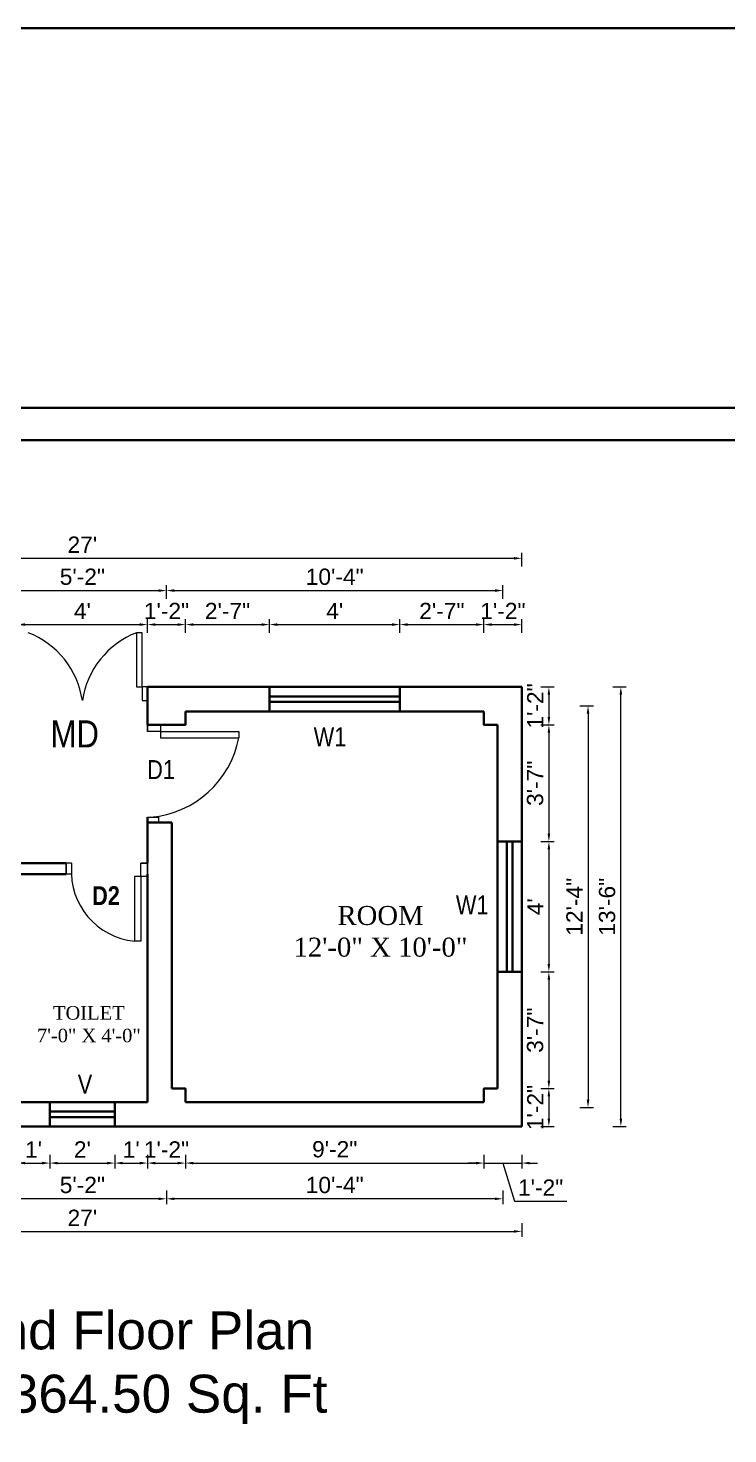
# Model space of a CAD drawing. Header units: inches. Extents: x 352533 to 378079, y -36324 to -23949.
# Drawn here: x 355650 to 355908, y -31657 to -31139 of the extents above; entities that cross this region are included whole.
import ezdxf

# ---------------------------------------------------------------- set-up
doc = ezdxf.new("R2010")
doc.units = ezdxf.units.IN
doc.header["$LTSCALE"] = 2
doc.header["$MEASUREMENT"] = 0
doc.header["$PDMODE"] = 34
doc.layers.get('0').update_dxf_attribs({"linetype": 'CONTINUOUS'})
doc.layers.get('DEFPOINTS').update_dxf_attribs({"color": 141, "linetype": 'CONTINUOUS'})
for name, color, linetype, lineweight in [('dimension', 160, 'CONTINUOUS', 15), ('door', 20, 'CONTINUOUS', 35), ('steps', 253, 'CONTINUOUS', 20), ('truss', 1, 'CONTINUOUS', 25)]:
    doc.layers.add(name, color=color, linetype=linetype, lineweight=lineweight)
doc.layers.add('Normal Wall', color=7, linetype='CONTINUOUS', lineweight=35, true_color=0xffaf89)
doc.styles.add('Lettring Text', font='arial.ttf')
doc.styles.get("Standard").update_dxf_attribs({"font": 'ARIALN.TTF'})
doc.dimstyles.new('Copy of Standard', dxfattribs={"dimtxt": 6, "dimasz": 2.875, "dimexe": 2, "dimexo": 4, "dimgap": 2, "dimtad": 1, "dimdec": 0, "dimrnd": 1, "dimzin": 0, "dimdsep": 46, "dimlunit": 4, "dimtxsty": 'Lettring Text', "dimcen": 0.1, "dimclrd": 7, "dimclre": 7, "dimclrt": 7, "dimazin": 0, "dimtfac": 0.645, "dimtdec": 0, "dimtmove": 1, "dimatfit": 0, "dimfxl": 3, "dimfxlon": 1, "dimtfillclr": 256, "dimtolj": 1, "dimtzin": 0, "dimlwd": -1, "dimlwe": -1, "dimarcsym": 2})

# ---------------------------------------------------------------- blocks, each defined once
blk = doc.blocks.new('*D726')
at = {"layer": 'DEFPOINTS', "color": 0, "ltscale": 0.5, "transparency": 16777216}
for p in [(355832.38, -31381.64), (355832.38, -31395.64), (355842.32, -31395.64)]:
    blk.add_point(p, dxfattribs=at)
at = {"layer": 'steps', "color": 7, "ltscale": 0.5, "transparency": 16777216}
for p, q in [((355839.32, -31381.64), (355844.32, -31381.64)), ((355842.32, -31384.51), (355842.32, -31392.76)), ((355839.32, -31395.64), (355844.32, -31395.64))]:
    blk.add_line(p, q, dxfattribs=at)
for points in [[(355841.84, -31384.51), (355842.8, -31384.51), (355842.32, -31381.64)], [(355841.84, -31392.76), (355842.8, -31392.76), (355842.32, -31395.64)]]:
    blk.add_solid(points, dxfattribs=at)
at = {"layer": 'steps', "color": 7, "ltscale": 0.5, "transparency": 16777216, "insert": (355837.31, -31388.64), "char_height": 6, "attachment_point": 5, "rotation": 90, "style": 'Lettring Text'}
blk.add_mtext('\\A1;1\'-2"', dxfattribs=at)
blk = doc.blocks.new('*D727')
at = {"layer": 'DEFPOINTS', "color": 0, "ltscale": 0.5, "transparency": 16777216}
for p in [(355832.38, -31395.64), (355823.38, -31438.64), (355842.32, -31438.64)]:
    blk.add_point(p, dxfattribs=at)
at = {"layer": 'steps', "color": 7, "ltscale": 0.5, "transparency": 16777216}
for p, q in [((355839.32, -31395.64), (355844.32, -31395.64)), ((355842.32, -31398.51), (355842.32, -31435.76)), ((355839.32, -31438.64), (355844.32, -31438.64))]:
    blk.add_line(p, q, dxfattribs=at)
for points in [[(355841.84, -31398.51), (355842.8, -31398.51), (355842.32, -31395.64)], [(355841.84, -31435.76), (355842.8, -31435.76), (355842.32, -31438.64)]]:
    blk.add_solid(points, dxfattribs=at)
at = {"layer": 'steps', "color": 7, "ltscale": 0.5, "transparency": 16777216, "insert": (355837.26, -31417.14), "char_height": 6, "attachment_point": 5, "rotation": 90, "style": 'Lettring Text'}
blk.add_mtext('\\A1;3\'-7"', dxfattribs=at)
blk = doc.blocks.new('*D728')
at = {"layer": 'DEFPOINTS', "color": 0, "ltscale": 0.5, "transparency": 16777216}
for p in [(355823.38, -31529.64), (355823.38, -31543.64), (355842.32, -31543.64)]:
    blk.add_point(p, dxfattribs=at)
at = {"layer": 'steps', "color": 7, "ltscale": 0.5, "transparency": 16777216}
for p, q in [((355839.32, -31529.64), (355844.32, -31529.64)), ((355842.32, -31532.51), (355842.32, -31540.76)), ((355839.32, -31543.64), (355844.32, -31543.64))]:
    blk.add_line(p, q, dxfattribs=at)
for points in [[(355841.84, -31532.51), (355842.8, -31532.51), (355842.32, -31529.64)], [(355841.84, -31540.76), (355842.8, -31540.76), (355842.32, -31543.64)]]:
    blk.add_solid(points, dxfattribs=at)
at = {"layer": 'steps', "color": 7, "ltscale": 0.5, "transparency": 16777216, "insert": (355837.31, -31536.64), "char_height": 6, "attachment_point": 5, "rotation": 90, "style": 'Lettring Text'}
blk.add_mtext('\\A1;1\'-2"', dxfattribs=at)
blk = doc.blocks.new('*D729')
at = {"layer": 'DEFPOINTS', "color": 0, "ltscale": 0.5, "transparency": 16777216}
for p in [(355832.38, -31388.64), (355832.38, -31536.64), (355856.75, -31536.64)]:
    blk.add_point(p, dxfattribs=at)
at = {"layer": 'steps', "color": 7, "ltscale": 0.5, "transparency": 16777216}
for p, q in [((355853.75, -31388.64), (355858.75, -31388.64)), ((355856.75, -31391.51), (355856.75, -31533.76)), ((355853.75, -31536.64), (355858.75, -31536.64))]:
    blk.add_line(p, q, dxfattribs=at)
for points in [[(355856.27, -31391.51), (355857.23, -31391.51), (355856.75, -31388.64)], [(355856.27, -31533.76), (355857.23, -31533.76), (355856.75, -31536.64)]]:
    blk.add_solid(points, dxfattribs=at)
at = {"layer": 'steps', "color": 7, "ltscale": 0.5, "transparency": 16777216, "insert": (355851.73, -31462.64), "char_height": 6, "attachment_point": 5, "rotation": 90, "style": 'Lettring Text'}
blk.add_mtext('\\A1;12\'-4"', dxfattribs=at)
blk = doc.blocks.new('*D730')
at = {"layer": 'DEFPOINTS', "color": 0, "ltscale": 0.5, "transparency": 16777216}
for p in [(355832.38, -31381.64), (355868.85, -31381.64), (355832.38, -31543.64)]:
    blk.add_point(p, dxfattribs=at)
at = {"layer": 'steps', "color": 7, "ltscale": 0.5, "transparency": 16777216}
for p, q in [((355865.85, -31381.64), (355870.85, -31381.64)), ((355868.85, -31540.76), (355868.85, -31384.51)), ((355865.85, -31543.64), (355870.85, -31543.64))]:
    blk.add_line(p, q, dxfattribs=at)
for points in [[(355868.37, -31384.51), (355869.33, -31384.51), (355868.85, -31381.64)], [(355868.37, -31540.76), (355869.33, -31540.76), (355868.85, -31543.64)]]:
    blk.add_solid(points, dxfattribs=at)
at = {"layer": 'steps', "color": 7, "ltscale": 0.5, "transparency": 16777216, "insert": (355863.79, -31462.64), "char_height": 6, "attachment_point": 5, "rotation": 90, "style": 'Lettring Text'}
blk.add_mtext('\\A1;13\'-6"', dxfattribs=at)
blk = doc.blocks.new('*D713')
at = {"layer": 'DEFPOINTS', "color": 0, "ltscale": 0.5, "transparency": 16777216}
for p in [(355694.38, -31358.65), (355646.38, -31381.64), (355694.38, -31381.64)]:
    blk.add_point(p, dxfattribs=at)
at = {"layer": 'steps', "color": 7, "ltscale": 0.5, "transparency": 16777216}
for p, q in [((355646.38, -31361.65), (355646.38, -31356.65)), ((355649.25, -31358.65), (355691.5, -31358.65)), ((355694.38, -31361.65), (355694.38, -31356.65))]:
    blk.add_line(p, q, dxfattribs=at)
for points in [[(355649.25, -31358.17), (355649.25, -31359.13), (355646.38, -31358.65)], [(355691.5, -31358.17), (355691.5, -31359.13), (355694.38, -31358.65)]]:
    blk.add_solid(points, dxfattribs=at)
at = {"layer": 'steps', "color": 7, "ltscale": 0.5, "transparency": 16777216, "insert": (355670.38, -31353.65), "char_height": 6, "attachment_point": 5, "style": 'Lettring Text'}
blk.add_mtext("\\A1;4'", dxfattribs=at)
blk = doc.blocks.new('*D714')
at = {"layer": 'DEFPOINTS', "color": 0, "ltscale": 0.5, "transparency": 16777216}
for p in [(355708.38, -31358.65), (355694.38, -31381.64), (355708.38, -31390.64)]:
    blk.add_point(p, dxfattribs=at)
at = {"layer": 'steps', "color": 7, "ltscale": 0.5, "transparency": 16777216}
for p, q in [((355694.38, -31361.65), (355694.38, -31356.65)), ((355697.25, -31358.65), (355705.5, -31358.65)), ((355708.38, -31361.65), (355708.38, -31356.65))]:
    blk.add_line(p, q, dxfattribs=at)
for points in [[(355697.25, -31358.17), (355697.25, -31359.13), (355694.38, -31358.65)], [(355705.5, -31358.17), (355705.5, -31359.13), (355708.38, -31358.65)]]:
    blk.add_solid(points, dxfattribs=at)
at = {"layer": 'steps', "color": 7, "ltscale": 0.5, "transparency": 16777216, "insert": (355701.38, -31353.64), "char_height": 6, "attachment_point": 5, "style": 'Lettring Text'}
blk.add_mtext('\\A1;1\'-2"', dxfattribs=at)
blk = doc.blocks.new('*D715')
at = {"layer": 'DEFPOINTS', "color": 0, "ltscale": 0.5, "transparency": 16777216}
for p in [(355739.38, -31358.65), (355739.38, -31381.64), (355708.38, -31390.64)]:
    blk.add_point(p, dxfattribs=at)
at = {"layer": 'steps', "color": 7, "ltscale": 0.5, "transparency": 16777216}
for p, q in [((355708.38, -31361.65), (355708.38, -31356.65)), ((355711.25, -31358.65), (355736.5, -31358.65)), ((355739.38, -31361.65), (355739.38, -31356.65))]:
    blk.add_line(p, q, dxfattribs=at)
for points in [[(355711.25, -31358.17), (355711.25, -31359.13), (355708.38, -31358.65)], [(355736.5, -31358.17), (355736.5, -31359.13), (355739.38, -31358.65)]]:
    blk.add_solid(points, dxfattribs=at)
at = {"layer": 'steps', "color": 7, "ltscale": 0.5, "transparency": 16777216, "insert": (355723.88, -31353.64), "char_height": 6, "attachment_point": 5, "style": 'Lettring Text'}
blk.add_mtext('\\A1;2\'-7"', dxfattribs=at)
blk = doc.blocks.new('*D716')
at = {"layer": 'DEFPOINTS', "color": 0, "ltscale": 0.5, "transparency": 16777216}
for p in [(355787.38, -31358.65), (355739.38, -31381.64), (355787.38, -31381.64)]:
    blk.add_point(p, dxfattribs=at)
at = {"layer": 'steps', "color": 7, "ltscale": 0.5, "transparency": 16777216}
for p, q in [((355739.38, -31361.65), (355739.38, -31356.65)), ((355742.25, -31358.65), (355784.5, -31358.65)), ((355787.38, -31361.65), (355787.38, -31356.65))]:
    blk.add_line(p, q, dxfattribs=at)
for points in [[(355742.25, -31358.17), (355742.25, -31359.13), (355739.38, -31358.65)], [(355784.5, -31358.17), (355784.5, -31359.13), (355787.38, -31358.65)]]:
    blk.add_solid(points, dxfattribs=at)
at = {"layer": 'steps', "color": 7, "ltscale": 0.5, "transparency": 16777216, "insert": (355763.38, -31353.65), "char_height": 6, "attachment_point": 5, "style": 'Lettring Text'}
blk.add_mtext("\\A1;4'", dxfattribs=at)
blk = doc.blocks.new('*D717')
at = {"layer": 'DEFPOINTS', "color": 0, "ltscale": 0.5, "transparency": 16777216}
for p in [(355818.38, -31358.65), (355787.38, -31381.64), (355818.38, -31390.64)]:
    blk.add_point(p, dxfattribs=at)
at = {"layer": 'steps', "color": 7, "ltscale": 0.5, "transparency": 16777216}
for p, q in [((355787.38, -31361.65), (355787.38, -31356.65)), ((355790.25, -31358.65), (355815.5, -31358.65)), ((355818.38, -31361.65), (355818.38, -31356.65))]:
    blk.add_line(p, q, dxfattribs=at)
for points in [[(355790.25, -31358.17), (355790.25, -31359.13), (355787.38, -31358.65)], [(355815.5, -31358.17), (355815.5, -31359.13), (355818.38, -31358.65)]]:
    blk.add_solid(points, dxfattribs=at)
at = {"layer": 'steps', "color": 7, "ltscale": 0.5, "transparency": 16777216, "insert": (355802.88, -31353.64), "char_height": 6, "attachment_point": 5, "style": 'Lettring Text'}
blk.add_mtext('\\A1;2\'-7"', dxfattribs=at)
blk = doc.blocks.new('*D718')
at = {"layer": 'DEFPOINTS', "color": 0, "ltscale": 0.5, "transparency": 16777216}
for p in [(355832.38, -31358.65), (355832.38, -31381.64), (355818.38, -31390.64)]:
    blk.add_point(p, dxfattribs=at)
at = {"layer": 'steps', "color": 7, "ltscale": 0.5, "transparency": 16777216}
for p, q in [((355818.38, -31361.65), (355818.38, -31356.65)), ((355821.25, -31358.65), (355829.5, -31358.65)), ((355832.38, -31361.65), (355832.38, -31356.65))]:
    blk.add_line(p, q, dxfattribs=at)
for points in [[(355821.25, -31358.17), (355821.25, -31359.13), (355818.38, -31358.65)], [(355829.5, -31358.17), (355829.5, -31359.13), (355832.38, -31358.65)]]:
    blk.add_solid(points, dxfattribs=at)
at = {"layer": 'steps', "color": 7, "ltscale": 0.5, "transparency": 16777216, "insert": (355825.38, -31353.64), "char_height": 6, "attachment_point": 5, "style": 'Lettring Text'}
blk.add_mtext('\\A1;1\'-2"', dxfattribs=at)
blk = doc.blocks.new('*D735')
at = {"layer": 'DEFPOINTS', "color": 0, "ltscale": 0.5, "transparency": 16777216}
for p in [(355832.38, -31334.22), (355508.38, -31381.64), (355832.38, -31381.64)]:
    blk.add_point(p, dxfattribs=at)
at = {"layer": 'steps', "color": 7, "ltscale": 0.5, "transparency": 16777216}
for p, q in [((355508.38, -31337.22), (355508.38, -31332.22)), ((355511.25, -31334.22), (355829.5, -31334.22)), ((355832.38, -31337.22), (355832.38, -31332.22))]:
    blk.add_line(p, q, dxfattribs=at)
for points in [[(355511.25, -31333.74), (355511.25, -31334.7), (355508.38, -31334.22)], [(355829.5, -31333.74), (355829.5, -31334.7), (355832.38, -31334.22)]]:
    blk.add_solid(points, dxfattribs=at)
at = {"layer": 'steps', "color": 7, "ltscale": 0.5, "transparency": 16777216, "insert": (355670.38, -31329.21), "char_height": 6, "attachment_point": 5, "style": 'Lettring Text'}
blk.add_mtext("\\A1;27'", dxfattribs=at)
blk = doc.blocks.new('*D736')
at = {"layer": 'DEFPOINTS', "color": 0, "ltscale": 0.5, "transparency": 16777216}
for p in [(355701.38, -31346.11), (355639.38, -31395.64), (355701.38, -31395.64)]:
    blk.add_point(p, dxfattribs=at)
at = {"layer": 'steps', "color": 7, "ltscale": 0.5, "transparency": 16777216}
for p, q in [((355639.38, -31349.11), (355639.38, -31344.11)), ((355701.38, -31349.11), (355701.38, -31344.11)), ((355642.25, -31346.11), (355698.5, -31346.11))]:
    blk.add_line(p, q, dxfattribs=at)
for points in [[(355642.25, -31345.63), (355642.25, -31346.59), (355639.38, -31346.11)], [(355698.5, -31345.63), (355698.5, -31346.59), (355701.38, -31346.11)]]:
    blk.add_solid(points, dxfattribs=at)
at = {"layer": 'steps', "color": 7, "ltscale": 0.5, "transparency": 16777216, "insert": (355670.38, -31341.05), "char_height": 6, "attachment_point": 5, "style": 'Lettring Text'}
blk.add_mtext('\\A1;5\'-2"', dxfattribs=at)
blk = doc.blocks.new('*D737')
at = {"layer": 'DEFPOINTS', "color": 0, "ltscale": 0.5, "transparency": 16777216}
for p in [(355825.38, -31346.11), (355825.38, -31390.64), (355701.38, -31395.64)]:
    blk.add_point(p, dxfattribs=at)
at = {"layer": 'steps', "color": 7, "ltscale": 0.5, "transparency": 16777216}
for p, q in [((355701.38, -31349.11), (355701.38, -31344.11)), ((355825.38, -31349.11), (355825.38, -31344.11)), ((355704.25, -31346.11), (355822.5, -31346.11))]:
    blk.add_line(p, q, dxfattribs=at)
for points in [[(355704.25, -31345.63), (355704.25, -31346.59), (355701.38, -31346.11)], [(355822.5, -31345.63), (355822.5, -31346.59), (355825.38, -31346.11)]]:
    blk.add_solid(points, dxfattribs=at)
at = {"layer": 'steps', "color": 7, "ltscale": 0.5, "transparency": 16777216, "insert": (355763.38, -31341.05), "char_height": 6, "attachment_point": 5, "style": 'Lettring Text'}
blk.add_mtext('\\A1;10\'-4"', dxfattribs=at)
blk = doc.blocks.new('*D743')
at = {"layer": 'DEFPOINTS', "color": 0, "ltscale": 0.5, "transparency": 16777216}
for p in [(355646.38, -31534.64), (355658.38, -31534.64), (355658.38, -31557.12)]:
    blk.add_point(p, dxfattribs=at)
at = {"layer": 'steps', "color": 7, "ltscale": 0.5, "transparency": 16777216}
for p, q in [((355646.38, -31554.12), (355646.38, -31559.12)), ((355649.25, -31557.12), (355655.5, -31557.12)), ((355658.38, -31554.12), (355658.38, -31559.12))]:
    blk.add_line(p, q, dxfattribs=at)
for points in [[(355649.25, -31556.64), (355649.25, -31557.59), (355646.38, -31557.12)], [(355655.5, -31556.64), (355655.5, -31557.59), (355658.38, -31557.12)]]:
    blk.add_solid(points, dxfattribs=at)
at = {"layer": 'steps', "color": 7, "ltscale": 0.5, "transparency": 16777216, "insert": (355652.38, -31552.1), "char_height": 6, "attachment_point": 5, "style": 'Lettring Text'}
blk.add_mtext("\\A1;1'", dxfattribs=at)
blk = doc.blocks.new('*D744')
at = {"layer": 'DEFPOINTS', "color": 0, "ltscale": 0.5, "transparency": 16777216}
for p in [(355658.38, -31534.64), (355682.38, -31534.64), (355682.38, -31557.12)]:
    blk.add_point(p, dxfattribs=at)
at = {"layer": 'steps', "color": 7, "ltscale": 0.5, "transparency": 16777216}
for p, q in [((355658.38, -31554.12), (355658.38, -31559.12)), ((355661.25, -31557.12), (355679.5, -31557.12)), ((355682.38, -31554.12), (355682.38, -31559.12))]:
    blk.add_line(p, q, dxfattribs=at)
for points in [[(355661.25, -31556.64), (355661.25, -31557.59), (355658.38, -31557.12)], [(355679.5, -31556.64), (355679.5, -31557.59), (355682.38, -31557.12)]]:
    blk.add_solid(points, dxfattribs=at)
at = {"layer": 'steps', "color": 7, "ltscale": 0.5, "transparency": 16777216, "insert": (355670.38, -31552.1), "char_height": 6, "attachment_point": 5, "style": 'Lettring Text'}
blk.add_mtext("\\A1;2'", dxfattribs=at)
blk = doc.blocks.new('*D745')
at = {"layer": 'DEFPOINTS', "color": 0, "ltscale": 0.5, "transparency": 16777216}
for p in [(355682.38, -31534.64), (355694.38, -31534.64), (355694.38, -31557.12)]:
    blk.add_point(p, dxfattribs=at)
at = {"layer": 'steps', "color": 7, "ltscale": 0.5, "transparency": 16777216}
for p, q in [((355682.38, -31554.12), (355682.38, -31559.12)), ((355685.25, -31557.12), (355691.5, -31557.12)), ((355694.38, -31554.12), (355694.38, -31559.12))]:
    blk.add_line(p, q, dxfattribs=at)
for points in [[(355685.25, -31556.64), (355685.25, -31557.59), (355682.38, -31557.12)], [(355691.5, -31556.64), (355691.5, -31557.59), (355694.38, -31557.12)]]:
    blk.add_solid(points, dxfattribs=at)
at = {"layer": 'steps', "color": 7, "ltscale": 0.5, "transparency": 16777216, "insert": (355688.38, -31552.1), "char_height": 6, "attachment_point": 5, "style": 'Lettring Text'}
blk.add_mtext("\\A1;1'", dxfattribs=at)
blk = doc.blocks.new('*D746')
at = {"layer": 'DEFPOINTS', "color": 0, "ltscale": 0.5, "transparency": 16777216}
for p in [(355694.38, -31534.64), (355708.38, -31534.64), (355708.38, -31557.12)]:
    blk.add_point(p, dxfattribs=at)
at = {"layer": 'steps', "color": 7, "ltscale": 0.5, "transparency": 16777216}
for p, q in [((355694.38, -31554.12), (355694.38, -31559.12)), ((355697.25, -31557.12), (355705.5, -31557.12)), ((355708.38, -31554.12), (355708.38, -31559.12))]:
    blk.add_line(p, q, dxfattribs=at)
for points in [[(355697.25, -31556.64), (355697.25, -31557.59), (355694.38, -31557.12)], [(355705.5, -31556.64), (355705.5, -31557.59), (355708.38, -31557.12)]]:
    blk.add_solid(points, dxfattribs=at)
at = {"layer": 'steps', "color": 7, "ltscale": 0.5, "transparency": 16777216, "insert": (355701.38, -31552.1), "char_height": 6, "attachment_point": 5, "style": 'Lettring Text'}
blk.add_mtext('\\A1;1\'-2"', dxfattribs=at)
blk = doc.blocks.new('*D747')
at = {"layer": 'DEFPOINTS', "color": 0, "ltscale": 0.5, "transparency": 16777216}
for p in [(355708.38, -31534.64), (355818.38, -31534.64), (355818.38, -31557.12)]:
    blk.add_point(p, dxfattribs=at)
at = {"layer": 'steps', "color": 7, "ltscale": 0.5, "transparency": 16777216}
for p, q in [((355708.38, -31554.12), (355708.38, -31559.12)), ((355711.25, -31557.12), (355815.5, -31557.12)), ((355818.38, -31554.12), (355818.38, -31559.12))]:
    blk.add_line(p, q, dxfattribs=at)
for points in [[(355711.25, -31556.64), (355711.25, -31557.59), (355708.38, -31557.12)], [(355815.5, -31556.64), (355815.5, -31557.59), (355818.38, -31557.12)]]:
    blk.add_solid(points, dxfattribs=at)
at = {"layer": 'steps', "color": 7, "ltscale": 0.5, "transparency": 16777216, "insert": (355763.38, -31552.05), "char_height": 6, "attachment_point": 5, "style": 'Lettring Text'}
blk.add_mtext('\\A1;9\'-2"', dxfattribs=at)
blk = doc.blocks.new('*D748')
at = {"layer": 'DEFPOINTS', "color": 0, "ltscale": 0.5, "transparency": 16777216}
for p in [(355818.38, -31534.64), (355832.38, -31534.64), (355832.38, -31557.12)]:
    blk.add_point(p, dxfattribs=at)
at = {"layer": 'steps', "color": 7, "ltscale": 0.5, "transparency": 16777216}
for p, q in [((355815.5, -31557.12), (355812.63, -31557.12)), ((355818.38, -31554.12), (355818.38, -31559.12)), ((355818.38, -31557.12), (355832.38, -31557.12)), ((355818.38, -31557.12), (355832.38, -31557.12)), ((355825.38, -31557.12), (355829.59, -31571.15)), ((355832.38, -31554.12), (355832.38, -31559.12)), ((355835.25, -31557.12), (355838.13, -31557.12)), ((355829.59, -31571.15), (355848.97, -31571.15))]:
    blk.add_line(p, q, dxfattribs=at)
for points in [[(355815.5, -31556.64), (355815.5, -31557.59), (355818.38, -31557.12)], [(355835.25, -31556.64), (355835.25, -31557.59), (355832.38, -31557.12)]]:
    blk.add_solid(points, dxfattribs=at)
at = {"layer": 'steps', "color": 7, "ltscale": 0.5, "transparency": 16777216, "insert": (355839.28, -31566.14), "char_height": 6, "attachment_point": 5, "style": 'Lettring Text'}
blk.add_mtext('\\A1;1\'-2"', dxfattribs=at)
blk = doc.blocks.new('*D749')
at = {"layer": 'DEFPOINTS', "color": 0, "ltscale": 0.5, "transparency": 16777216}
for p in [(355701.38, -31395.64), (355825.38, -31534.64), (355701.38, -31570.28)]:
    blk.add_point(p, dxfattribs=at)
at = {"layer": 'steps', "color": 7, "ltscale": 0.5, "transparency": 16777216}
for p, q in [((355701.38, -31567.28), (355701.38, -31572.28)), ((355825.38, -31567.28), (355825.38, -31572.28)), ((355822.5, -31570.28), (355704.25, -31570.28))]:
    blk.add_line(p, q, dxfattribs=at)
for points in [[(355704.25, -31569.8), (355704.25, -31570.76), (355701.38, -31570.28)], [(355822.5, -31569.8), (355822.5, -31570.76), (355825.38, -31570.28)]]:
    blk.add_solid(points, dxfattribs=at)
at = {"layer": 'steps', "color": 7, "ltscale": 0.5, "transparency": 16777216, "insert": (355763.38, -31565.22), "char_height": 6, "attachment_point": 5, "style": 'Lettring Text'}
blk.add_mtext('\\A1;10\'-4"', dxfattribs=at)
blk = doc.blocks.new('*D731')
at = {"layer": 'DEFPOINTS', "color": 0, "ltscale": 0.5, "transparency": 16777216}
for p in [(355639.38, -31395.64), (355701.38, -31395.64), (355639.38, -31570.28)]:
    blk.add_point(p, dxfattribs=at)
at = {"layer": 'steps', "color": 7, "ltscale": 0.5, "transparency": 16777216}
for p, q in [((355639.38, -31567.28), (355639.38, -31572.28)), ((355701.38, -31567.28), (355701.38, -31572.28)), ((355698.5, -31570.28), (355642.25, -31570.28))]:
    blk.add_line(p, q, dxfattribs=at)
for points in [[(355642.25, -31569.8), (355642.25, -31570.76), (355639.38, -31570.28)], [(355698.5, -31569.8), (355698.5, -31570.76), (355701.38, -31570.28)]]:
    blk.add_solid(points, dxfattribs=at)
at = {"layer": 'steps', "color": 7, "ltscale": 0.5, "transparency": 16777216, "insert": (355670.38, -31565.22), "char_height": 6, "attachment_point": 5, "style": 'Lettring Text'}
blk.add_mtext('\\A1;5\'-2"', dxfattribs=at)
blk = doc.blocks.new('*D733')
at = {"layer": 'DEFPOINTS', "color": 0, "ltscale": 0.5, "transparency": 16777216}
for p in [(355508.38, -31543.64), (355832.38, -31543.64), (355832.38, -31582.3)]:
    blk.add_point(p, dxfattribs=at)
at = {"layer": 'steps', "color": 7, "ltscale": 0.5, "transparency": 16777216}
for p, q in [((355508.38, -31579.3), (355508.38, -31584.3)), ((355511.25, -31582.3), (355829.5, -31582.3)), ((355832.38, -31579.3), (355832.38, -31584.3))]:
    blk.add_line(p, q, dxfattribs=at)
for points in [[(355511.25, -31581.82), (355511.25, -31582.78), (355508.38, -31582.3)], [(355829.5, -31581.82), (355829.5, -31582.78), (355832.38, -31582.3)]]:
    blk.add_solid(points, dxfattribs=at)
at = {"layer": 'steps', "color": 7, "ltscale": 0.5, "transparency": 16777216, "insert": (355670.38, -31577.29), "char_height": 6, "attachment_point": 5, "style": 'Lettring Text'}
blk.add_mtext("\\A1;27'", dxfattribs=at)
blk = doc.blocks.new('*D750')
at = {"layer": 'DEFPOINTS', "color": 0, "ltscale": 0.5, "transparency": 16777216}
for p in [(355823.38, -31438.64), (355832.38, -31486.64), (355842.32, -31486.64)]:
    blk.add_point(p, dxfattribs=at)
at = {"layer": 'steps', "color": 7, "ltscale": 0.5, "transparency": 16777216}
for p, q in [((355839.32, -31438.64), (355844.32, -31438.64)), ((355842.32, -31441.51), (355842.32, -31483.76)), ((355839.32, -31486.64), (355844.32, -31486.64))]:
    blk.add_line(p, q, dxfattribs=at)
for points in [[(355841.84, -31441.51), (355842.8, -31441.51), (355842.32, -31438.64)], [(355841.84, -31483.76), (355842.8, -31483.76), (355842.32, -31486.64)]]:
    blk.add_solid(points, dxfattribs=at)
at = {"layer": 'steps', "color": 7, "ltscale": 0.5, "transparency": 16777216, "insert": (355837.32, -31462.64), "char_height": 6, "attachment_point": 5, "rotation": 90, "style": 'Lettring Text'}
blk.add_mtext("\\A1;4'", dxfattribs=at)
blk = doc.blocks.new('*D751')
at = {"layer": 'DEFPOINTS', "color": 0, "ltscale": 0.5, "transparency": 16777216}
for p in [(355832.38, -31486.64), (355823.38, -31529.64), (355842.32, -31529.64)]:
    blk.add_point(p, dxfattribs=at)
at = {"layer": 'steps', "color": 7, "ltscale": 0.5, "transparency": 16777216}
for p, q in [((355839.32, -31486.64), (355844.32, -31486.64)), ((355842.32, -31489.51), (355842.32, -31526.76)), ((355839.32, -31529.64), (355844.32, -31529.64))]:
    blk.add_line(p, q, dxfattribs=at)
for points in [[(355841.84, -31489.51), (355842.8, -31489.51), (355842.32, -31486.64)], [(355841.84, -31526.76), (355842.8, -31526.76), (355842.32, -31529.64)]]:
    blk.add_solid(points, dxfattribs=at)
at = {"layer": 'steps', "color": 7, "ltscale": 0.5, "transparency": 16777216, "insert": (355837.26, -31508.14), "char_height": 6, "attachment_point": 5, "rotation": 90, "style": 'Lettring Text'}
blk.add_mtext('\\A1;3\'-7"', dxfattribs=at)

msp = doc.modelspace()

# ---------------------------------------------------------------- linework, layer by layer
at = {"layer": 'dimension', "ltscale": 7}
for p, q in [((355694.38, -31398.04), (355694.38, -31395.64)), ((355694.38, -31395.64), (355699.18, -31395.64)), ((355699.18, -31395.64), (355699.18, -31398.04)), ((355699.18, -31398.04), (355694.38, -31398.04)), ((355699.18, -31398.04), (355728.05, -31398.04)), ((355699.18, -31398.04), (355699.18, -31400.44)), ((355699.18, -31400.44), (355728.05, -31400.44)), ((355728.05, -31398.04), (355728.05, -31400.44)), ((355694.38, -31429.64), (355698.38, -31429.64)), ((355694.38, -31429.64), (355694.38, -31431.64)), ((355698.38, -31429.64), (355698.38, -31431.64)), ((355666.38, -31446.64), (355664.38, -31446.64)), ((355666.38, -31446.64), (355666.38, -31450.64)), ((355691.98, -31451.44), (355691.98, -31446.64)), ((355691.98, -31446.64), (355694.38, -31446.64)), ((355694.38, -31446.64), (355694.38, -31451.44)), ((355666.38, -31450.64), (355664.38, -31450.64)), ((355689.58, -31451.44), (355689.58, -31475.31)), ((355691.98, -31451.44), (355689.58, -31451.44)), ((355691.98, -31451.44), (355691.98, -31475.31)), ((355694.38, -31451.44), (355691.98, -31451.44)), ((355691.98, -31475.31), (355689.58, -31475.31))]:
    msp.add_line(p, q, dxfattribs=at)
for centre, radius, start, end in [((355692.48, -31393.54), 36.23, 275.0246, 349.0343), ((355692.04, -31449.71), 25.72, 176.0106, 264.5071)]:
    msp.add_arc(centre, radius, start, end, dxfattribs=at)
at = {"layer": 'door', "ltscale": 0.5}
for p, q in [((355694.38, -31395.64), (355694.38, -31381.64)), ((355694.38, -31381.64), (355832.38, -31381.64)), ((355739.38, -31381.64), (355739.38, -31390.64)), ((355739.38, -31385.14), (355787.38, -31385.14)), ((355787.38, -31381.64), (355787.38, -31390.64)), ((355832.38, -31543.64), (355832.38, -31381.64)), ((355708.38, -31390.64), (355818.38, -31390.64)), ((355739.38, -31387.14), (355787.38, -31387.14)), ((355708.38, -31395.64), (355694.38, -31395.64)), ((355823.38, -31529.64), (355823.38, -31395.64)), ((355694.38, -31446.64), (355694.38, -31429.64)), ((355694.38, -31431.64), (355703.38, -31431.64)), ((355703.38, -31529.64), (355703.38, -31431.64)), ((355823.38, -31438.64), (355832.38, -31438.64)), ((355826.88, -31438.64), (355826.88, -31486.64)), ((355828.88, -31438.64), (355828.88, -31486.64)), ((355646.38, -31446.64), (355664.38, -31446.64)), ((355646.38, -31450.64), (355664.38, -31450.64)), ((355694.38, -31534.64), (355694.38, -31450.64)), ((355823.38, -31486.64), (355832.38, -31486.64)), ((355646.38, -31534.64), (355694.38, -31534.64)), ((355658.38, -31534.64), (355658.38, -31543.64)), ((355682.38, -31534.64), (355682.38, -31543.64)), ((355708.38, -31534.64), (355818.38, -31534.64)), ((355682.38, -31538.14), (355658.38, -31538.14)), ((355682.38, -31540.14), (355658.38, -31540.14)), ((355508.38, -31543.64), (355832.38, -31543.64))]:
    msp.add_line(p, q, dxfattribs=at)
at = {"layer": 'door', "color": 3, "ltscale": 0.5}
msp.add_lwpolyline([(353912.38, -31138.82), (357997.15, -31138.82), (357997.15, -32276.53), (353912.38, -32276.53)], close=True, dxfattribs=at)
at = {"layer": 'door', "ltscale": 0.5}
for points in [[(355708.38, -31390.64), (355708.38, -31395.64), (355703.38, -31395.64)], [(355823.38, -31395.64), (355818.38, -31395.64), (355818.38, -31390.64)], [(355703.38, -31529.64), (355708.38, -31529.64), (355708.38, -31534.64)], [(355818.38, -31534.64), (355818.38, -31529.64), (355823.38, -31529.64)]]:
    msp.add_lwpolyline(points, dxfattribs=at)
at = {"layer": 'Normal Wall'}
for points in [[(355428.29, -31278.8), (356486.29, -31278.8), (356486.29, -32029.33), (355428.29, -32029.33)], [(355428.29, -31278.8), (356486.29, -31278.8), (356486.29, -32029.33), (355428.29, -32029.33)], [(356474.39, -31290.71), (355452.1, -31290.71), (355452.1, -32017.42), (356474.39, -32017.42)], [(356474.39, -31290.71), (355452.1, -31290.71), (355452.1, -32017.42), (356474.39, -32017.42)]]:
    msp.add_lwpolyline(points, close=True, dxfattribs=at)
at = {"layer": 'steps', "color": 7, "ltscale": 0.3}
for points in [[(355692.38, -31381.64), (355692.38, -31361.64), (355690.38, -31361.64), (355690.38, -31381.64)], [(355694.38, -31381.64), (355692.38, -31381.64), (355692.38, -31386.64), (355694.38, -31386.64)]]:
    msp.add_lwpolyline(points, close=True, dxfattribs=at)
at = {"layer": 'steps', "color": 7, "ltscale": 0.3, "true_color": 0xffffff}
for centre, start, end in [((355638.85, -31391.36), 8.5176, 68.802), ((355701.9, -31391.36), 111.198, 171.4824)]:
    msp.add_arc(centre, 31.88, start, end, dxfattribs=at)
at = {"layer": 'truss', "ltscale": 7}
for p, q in [((355694.38, -31395.64), (355698.38, -31395.64)), ((355694.38, -31398.04), (355694.38, -31395.64)), ((355694.38, -31431.64), (355698.38, -31431.64)), ((355664.38, -31446.64), (355664.38, -31450.64)), ((355691.98, -31446.64), (355694.38, -31446.64)), ((355694.38, -31446.64), (355694.38, -31450.64))]:
    msp.add_line(p, q, dxfattribs=at)

# ---------------------------------------------------------------- texts
at = {"color": 7, "linetype": 'ByBlock', "lineweight": 5}
for s, insert, char_height, width, attachment_point in [('MD', (355676.46, -31393.94), 10, 44.1664, 3), ('{\\fArial CE|b0|i0|c238|p34;Ground Floor Plan\\PArea: \\fArial CE|b0|i0|c0|p34;364.50\\fArial CE|b0|i0|c238|p34; Sq. Ft}', (355675.9, -31632.55), 14, 235.547, 5)]:
    msp.add_mtext(s, dxfattribs=dict(at, insert=insert, char_height=char_height, width=width, attachment_point=attachment_point))
at = {"layer": 'steps', "color": 7, "ltscale": 0.3, "char_height": 7}
for s, insert, attachment_point in [('W1', (355761.64, -31396.49), 2), ('{\\W1;D1}', (355699.37, -31415.61), 8), ('W1', (355814.07, -31458.49), 2), ('V', (355671.34, -31524.51), 2)]:
    msp.add_mtext_dynamic_manual_height_columns(s, width=18.6213, gutter_width=40, heights=[0], dxfattribs=dict(at, insert=insert, attachment_point=attachment_point))
at = {"layer": 'steps', "color": 7, "ltscale": 0.3, "attachment_point": 2}
for s, insert, char_height, width in [('{\\fTechnic|b1|i0|c2|p2;D2}', (355679.07, -31455.06), 7, 55.268), ('{\\fTimes New Roman|b0|i0|c0|p18;ROOM \\P12\'-0" X 10\'-0"}', (355780.27, -31462.36), 7, 72.8187), ('{\\fTimes New Roman|b0|i0|c0|p18;TOILET\\P7\'-0" X 4\'-0"}', (355672.77, -31499.26), 5, 55.268)]:
    msp.add_mtext(s, dxfattribs=dict(at, insert=insert, char_height=char_height, width=width))

# ---------------------------------------------------------------- dimensions: what is measured, and where the dimension line sits
at = {"layer": 'steps', "ltscale": 0.5}
for base, p1, p2, picture, middle in [((355832.38, -31334.22), (355508.38, -31381.64), (355832.38, -31381.64), '*D735', (355670.38, -31329.21)), ((355701.38, -31346.11), (355639.38, -31395.64), (355701.38, -31395.64), '*D736', (355670.38, -31341.05)), ((355825.38, -31346.11), (355701.38, -31395.64), (355825.38, -31390.64), '*D737', (355763.38, -31341.05)), ((355694.38, -31358.65), (355646.38, -31381.64), (355694.38, -31381.64), '*D713', (355670.38, -31353.65)), ((355739.38, -31358.65), (355708.38, -31390.64), (355739.38, -31381.64), '*D715', (355723.88, -31353.64)), ((355787.38, -31358.65), (355739.38, -31381.64), (355787.38, -31381.64), '*D716', (355763.38, -31353.65)), ((355818.38, -31358.65), (355787.38, -31381.64), (355818.38, -31390.64), '*D717', (355802.88, -31353.64)), ((355639.38, -31570.28), (355701.38, -31395.64), (355639.38, -31395.64), '*D731', (355670.38, -31565.22)), ((355701.38, -31570.28), (355825.38, -31534.64), (355701.38, -31395.64), '*D749', (355763.38, -31565.22)), ((355658.38, -31557.12), (355646.38, -31534.64), (355658.38, -31534.64), '*D743', (355652.38, -31552.1)), ((355682.38, -31557.12), (355658.38, -31534.64), (355682.38, -31534.64), '*D744', (355670.38, -31552.1)), ((355694.38, -31557.12), (355682.38, -31534.64), (355694.38, -31534.64), '*D745', (355688.38, -31552.1)), ((355818.38, -31557.12), (355708.38, -31534.64), (355818.38, -31534.64), '*D747', (355763.38, -31552.05)), ((355832.38, -31557.12), (355818.38, -31534.64), (355832.38, -31534.64), '*D748', (355831.59, -31566.14)), ((355832.38, -31582.3), (355508.38, -31543.64), (355832.38, -31543.64), '*D733', (355670.38, -31577.29))]:
    dim = msp.add_linear_dim(base=base, p1=p1, p2=p2, dimstyle='Copy of Standard', dxfattribs=at)
    dim.commit()
    dim.dimension.update_dxf_attribs({"geometry": picture, "text_midpoint": middle})
for base, p1, p2, picture, middle in [((355708.38, -31358.65), (355694.38, -31381.64), (355708.38, -31390.64), '*D714', (355701.38, -31358.65)), ((355832.38, -31358.65), (355818.38, -31390.64), (355832.38, -31381.64), '*D718', (355825.38, -31358.65)), ((355708.38, -31557.12), (355694.38, -31534.64), (355708.38, -31534.64), '*D746', (355701.38, -31557.12))]:
    dim = msp.add_linear_dim(base=base, p1=p1, p2=p2, dimstyle='Copy of Standard', dxfattribs=at)
    dim.commit()
    dim.dimension.update_dxf_attribs({"geometry": picture, "text_midpoint": middle, "dimtype": 160})
for base, p1, p2, picture, middle in [((355842.32, -31395.64), (355832.38, -31381.64), (355832.38, -31395.64), '*D726', (355842.32, -31388.64)), ((355842.32, -31543.64), (355823.38, -31529.64), (355823.38, -31543.64), '*D728', (355842.32, -31536.64))]:
    dim = msp.add_linear_dim(base=base, p1=p1, p2=p2, angle=270, dimstyle='Copy of Standard', dxfattribs=at)
    dim.commit()
    dim.dimension.update_dxf_attribs({"geometry": picture, "text_midpoint": middle, "dimtype": 160})
for base, p1, p2, picture, middle in [((355868.85, -31381.64), (355832.38, -31543.64), (355832.38, -31381.64), '*D730', (355863.79, -31462.64)), ((355856.75, -31536.64), (355832.38, -31388.64), (355832.38, -31536.64), '*D729', (355851.73, -31462.64)), ((355842.32, -31438.64), (355832.38, -31395.64), (355823.38, -31438.64), '*D727', (355837.26, -31417.14)), ((355842.32, -31486.64), (355823.38, -31438.64), (355832.38, -31486.64), '*D750', (355837.32, -31462.64)), ((355842.32, -31529.64), (355832.38, -31486.64), (355823.38, -31529.64), '*D751', (355837.26, -31508.14))]:
    dim = msp.add_linear_dim(base=base, p1=p1, p2=p2, angle=270, dimstyle='Copy of Standard', dxfattribs=at)
    dim.commit()
    dim.dimension.update_dxf_attribs({"geometry": picture, "text_midpoint": middle})

doc.saveas('drawing.dxf')
